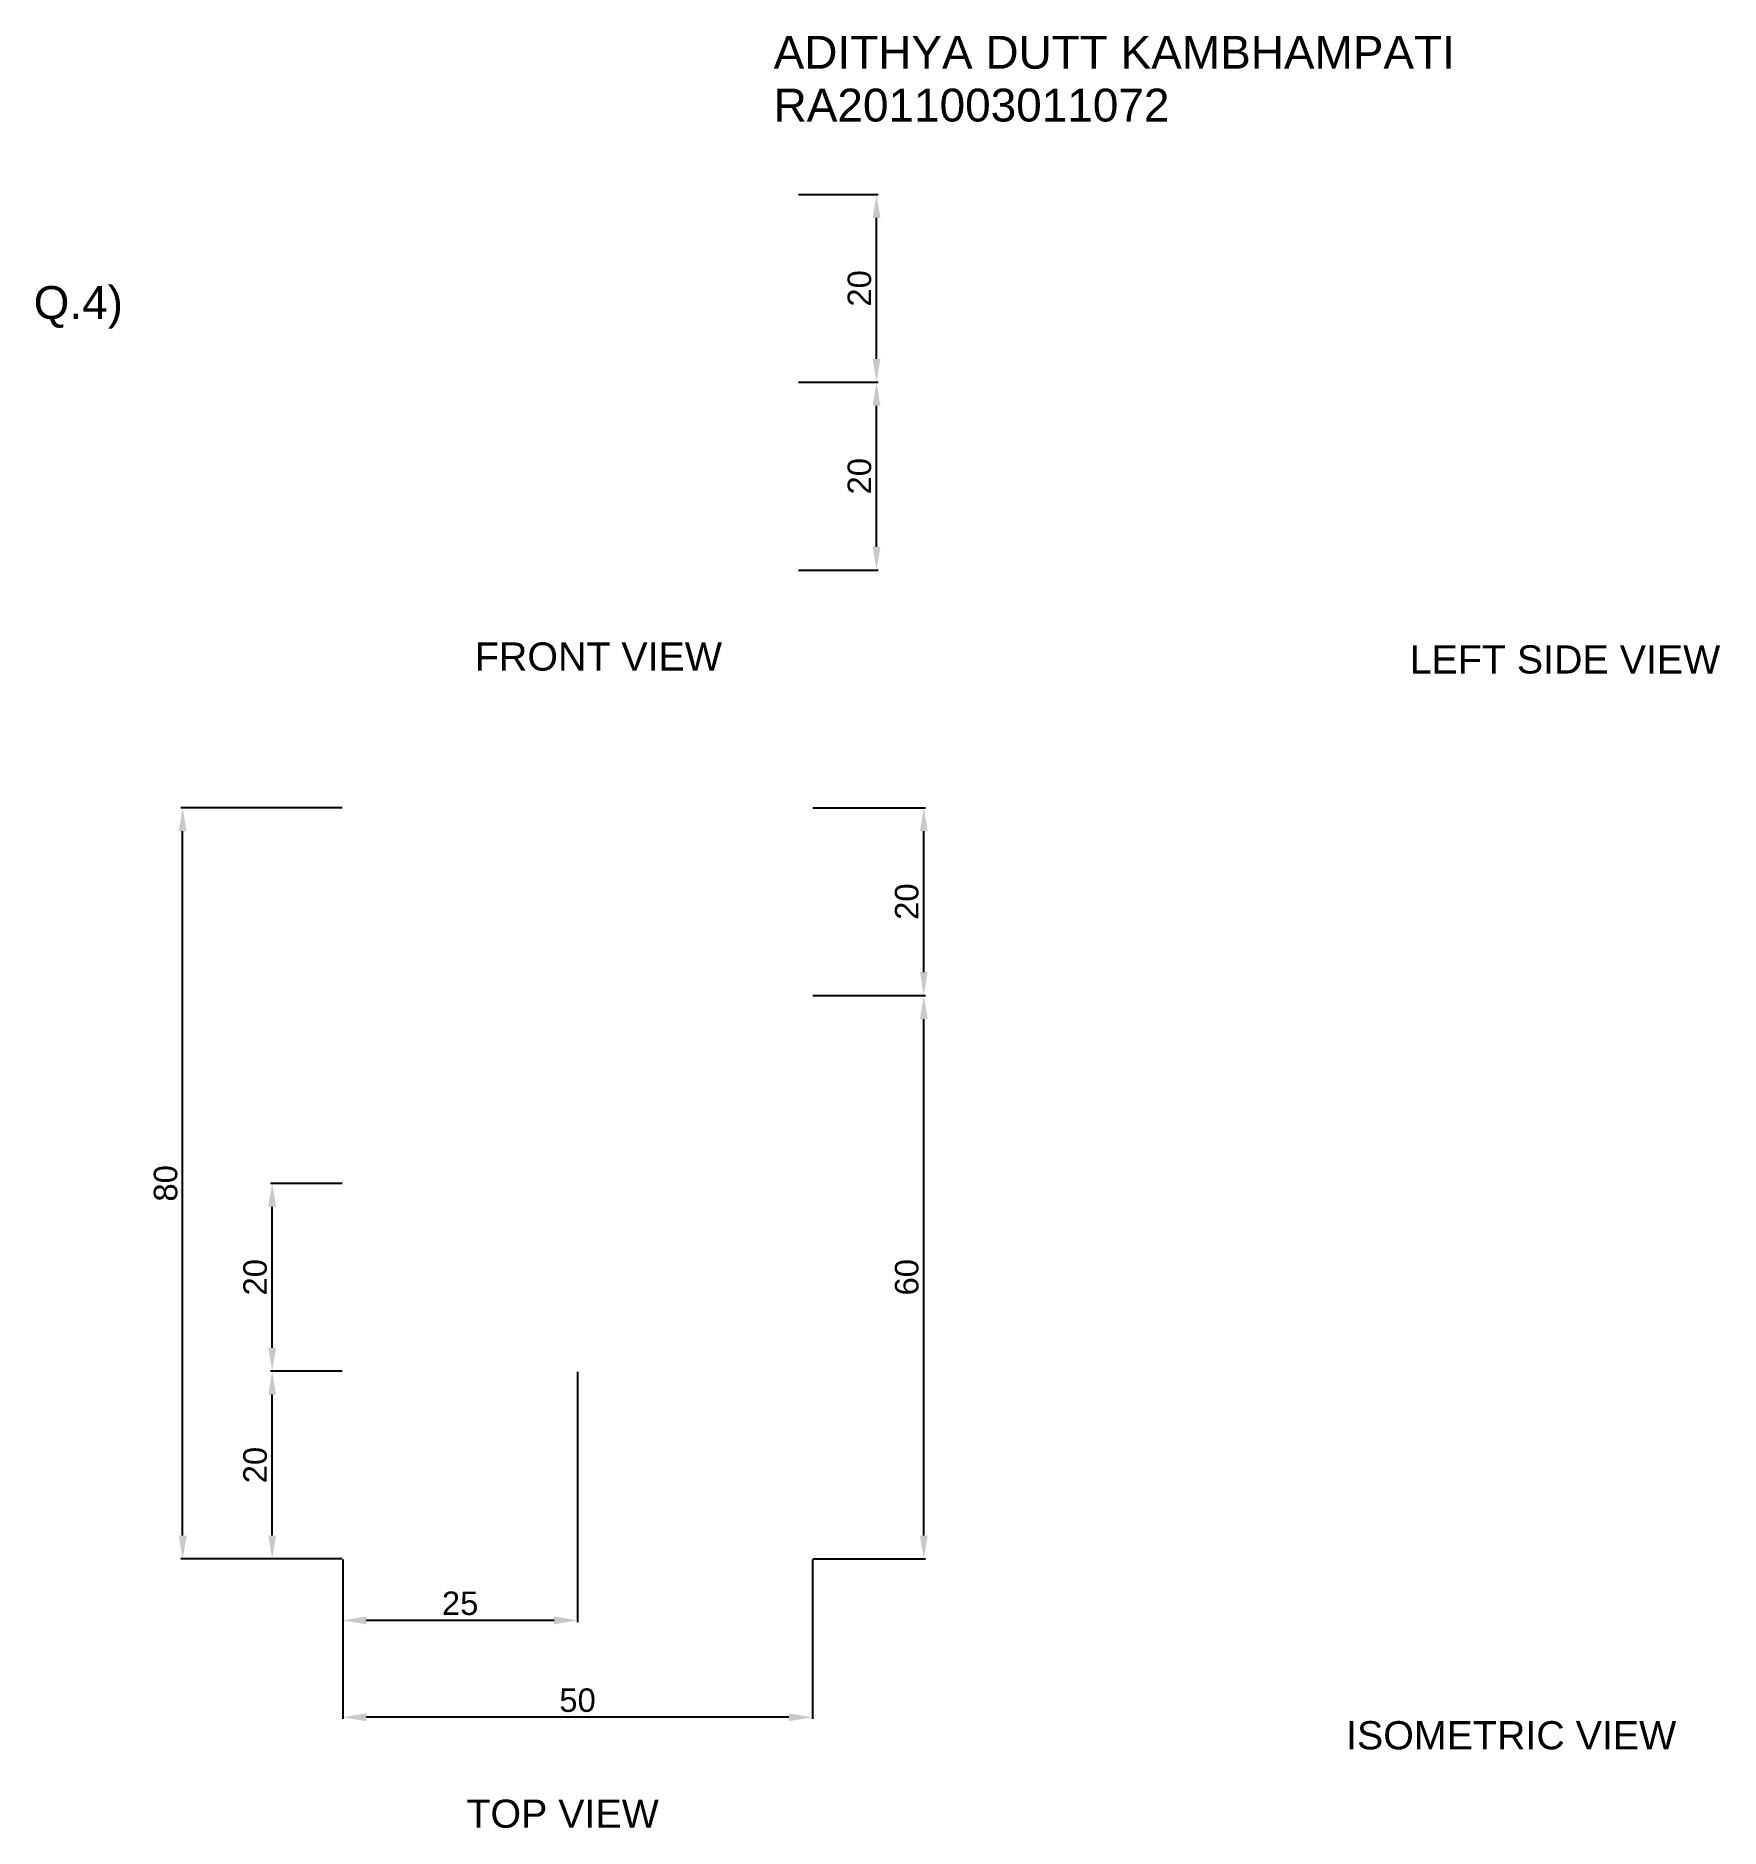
# Paper-space layout 'q4' of a CAD drawing. Header units: millimetres. Extents: x 25 to 205, y 10 to 201.
import ezdxf

# ---------------------------------------------------------------- set-up
doc = ezdxf.new("R2010")
doc.units = ezdxf.units.MM
doc.header["$MEASUREMENT"] = 0
doc.header["$PDMODE"] = 33
doc.header["$PDSIZE"] = 5
doc.styles.get("Standard").update_dxf_attribs({"font": 'arial.ttf'})
doc.dimstyles.new('', dxfattribs={"dimtxt": 2.5, "dimasz": 2.5, "dimexe": 0.18, "dimexo": 0.0625, "dimgap": 0.53, "dimtad": 1, "dimdec": 0, "dimdsep": 46, "dimtxsty": 'Standard', "dimcen": 2.5, "dimadec": 0, "dimazin": 0, "dimtfac": 1, "dimtdec": 0, "dimtmove": 0, "dimatfit": 3, "dimfxl": 1, "dimtolj": 1, "dimtzin": 0, "dimarcsym": 0})

# ---------------------------------------------------------------- blocks, each defined once
blk = doc.blocks.new('*D15')
at = {"color": 0, "linetype": 'ByBlock', "lineweight": -2, "transparency": 16777216}
for p, q in [((82.97054696848659, 58.73786439400567), (82.97054696848659, 32.08325123437863)), ((57.97054696848659, 38.73786439400567), (57.97054696848659, 32.08325123437863)), ((80.47054696848659, 32.26325123437863), (60.47054696848659, 32.26325123437863))]:
    blk.add_line(p, q, dxfattribs=at)
at = {"color": 0, "transparency": 16777216}
for points in [[(60.47054696848659, 32.67991790104529), (60.47054696848659, 31.84658456771196), (57.97054696848659, 32.26325123437863)], [(80.47054696848659, 32.67991790104529), (80.47054696848659, 31.84658456771196), (82.97054696848659, 32.26325123437863)]]:
    blk.add_solid(points, dxfattribs=at)
at = {"layer": 'Defpoints', "color": 0, "transparency": 16777216}
for p in [(82.97054696848659, 58.80036439400567), (57.97054696848659, 38.80036439400567), (57.97054696848659, 32.26325123437863)]:
    blk.add_point(p, dxfattribs=at)
at = {"color": 0, "transparency": 16777216, "insert": (70.47054696848659, 34.06968370368286), "char_height": 2.5, "attachment_point": 5}
blk.add_mtext('\\A1;25', dxfattribs=at)
blk = doc.blocks.new('*D16')
at = {"color": 0, "linetype": 'ByBlock', "lineweight": -2, "transparency": 16777216}
for p, q in [((57.97054696848659, 38.73786439400567), (57.97054696848659, 21.76657922994924)), ((107.9705469684866, 38.73786439400567), (107.9705469684866, 21.76657922994924)), ((105.4705469684866, 21.94657922994924), (60.47054696848659, 21.94657922994924))]:
    blk.add_line(p, q, dxfattribs=at)
at = {"color": 0, "transparency": 16777216}
for points in [[(60.47054696848659, 22.3632458966159), (60.47054696848659, 21.52991256328257), (57.97054696848659, 21.94657922994924)], [(105.4705469684866, 22.3632458966159), (105.4705469684866, 21.52991256328257), (107.9705469684866, 21.94657922994924)]]:
    blk.add_solid(points, dxfattribs=at)
at = {"layer": 'Defpoints', "color": 0, "transparency": 16777216}
for p in [(57.97054696848659, 38.80036439400567), (107.9705469684866, 38.80036439400567), (57.97054696848659, 21.94657922994924)]:
    blk.add_point(p, dxfattribs=at)
at = {"color": 0, "transparency": 16777216, "insert": (82.97054696848659, 23.75301169925347), "char_height": 2.5, "attachment_point": 5}
blk.add_mtext('\\A1;50', dxfattribs=at)
blk = doc.blocks.new('*D17')
at = {"color": 0, "linetype": 'ByBlock', "lineweight": -2, "transparency": 16777216}
for p, q in [((108.0330469684866, 98.80036439401118), (120.0117184184991, 98.80036439401118)), ((119.8317184184991, 41.30036439400569), (119.8317184184991, 96.30036439401118)), ((108.0330469684866, 38.80036439400568), (120.0117184184991, 38.80036439400569))]:
    blk.add_line(p, q, dxfattribs=at)
at = {"color": 0, "transparency": 16777216}
for points in [[(119.4150517518325, 96.30036439401118), (120.2483850851658, 96.30036439401118), (119.8317184184991, 98.80036439401118)], [(119.4150517518325, 41.30036439400569), (120.2483850851658, 41.30036439400569), (119.8317184184991, 38.80036439400569)]]:
    blk.add_solid(points, dxfattribs=at)
at = {"layer": 'Defpoints', "color": 0, "transparency": 16777216}
for p in [(107.9705469684866, 98.80036439401118), (119.8317184184991, 98.80036439401118), (107.9705469684866, 38.80036439400568)]:
    blk.add_point(p, dxfattribs=at)
at = {"color": 0, "transparency": 16777216, "insert": (118.0252859491949, 68.80036439400838), "char_height": 2.5, "attachment_point": 5, "rotation": 90}
blk.add_mtext('\\A1;60', dxfattribs=at)
blk = doc.blocks.new('*D18')
at = {"color": 0, "linetype": 'ByBlock', "lineweight": -2, "transparency": 16777216}
for p, q in [((57.90804696848662, 58.8003643940057), (50.28003088062805, 58.8003643940057)), ((50.46003088062806, 41.30036439400568), (50.46003088062805, 56.3003643940057)), ((57.90804696848662, 38.80036439400568), (50.28003088062806, 38.80036439400568))]:
    blk.add_line(p, q, dxfattribs=at)
at = {"color": 0, "transparency": 16777216}
for points in [[(50.04336421396139, 56.3003643940057), (50.87669754729472, 56.3003643940057), (50.46003088062805, 58.8003643940057)], [(50.0433642139614, 41.30036439400568), (50.87669754729473, 41.30036439400568), (50.46003088062806, 38.80036439400568)]]:
    blk.add_solid(points, dxfattribs=at)
at = {"layer": 'Defpoints', "color": 0, "transparency": 16777216}
for p in [(50.46003088062805, 58.8003643940057), (57.97054696848662, 58.8003643940057), (57.97054696848662, 38.80036439400568)]:
    blk.add_point(p, dxfattribs=at)
at = {"color": 0, "transparency": 16777216, "insert": (48.65359841132383, 48.80036439400567), "char_height": 2.5, "attachment_point": 5, "rotation": 90}
blk.add_mtext('\\A1;20', dxfattribs=at)
blk = doc.blocks.new('*D19')
at = {"color": 0, "linetype": 'ByBlock', "lineweight": -2, "transparency": 16777216}
for p, q in [((57.90804696848662, 78.8003643940057), (50.28003088062806, 78.8003643940057)), ((50.46003088062806, 61.3003643940057), (50.46003088062806, 76.3003643940057)), ((57.90804696848662, 58.8003643940057), (50.28003088062806, 58.8003643940057))]:
    blk.add_line(p, q, dxfattribs=at)
at = {"color": 0, "transparency": 16777216}
for points in [[(50.0433642139614, 76.3003643940057), (50.87669754729473, 76.3003643940057), (50.46003088062806, 78.8003643940057)], [(50.0433642139614, 61.3003643940057), (50.87669754729473, 61.3003643940057), (50.46003088062806, 58.8003643940057)]]:
    blk.add_solid(points, dxfattribs=at)
at = {"layer": 'Defpoints', "color": 0, "transparency": 16777216}
for p in [(50.46003088062806, 78.8003643940057), (57.97054696848662, 78.8003643940057), (57.97054696848662, 58.8003643940057)]:
    blk.add_point(p, dxfattribs=at)
at = {"color": 0, "transparency": 16777216, "insert": (48.65359841132384, 68.80036439400567), "char_height": 2.5, "attachment_point": 5, "rotation": 90}
blk.add_mtext('\\A1;20', dxfattribs=at)
blk = doc.blocks.new('*D20')
at = {"color": 0, "linetype": 'ByBlock', "lineweight": -2, "transparency": 16777216}
for p, q in [((57.90804696848662, 118.8003643940112), (40.7497208014753, 118.8003643940112)), ((40.92972080147532, 41.30036439400568), (40.9297208014753, 116.3003643940112)), ((57.90804696848662, 38.80036439400568), (40.74972080147532, 38.80036439400568))]:
    blk.add_line(p, q, dxfattribs=at)
at = {"color": 0, "transparency": 16777216}
for points in [[(40.51305413480863, 116.3003643940112), (41.34638746814196, 116.3003643940112), (40.9297208014753, 118.8003643940112)], [(40.51305413480866, 41.30036439400568), (41.34638746814198, 41.30036439400568), (40.92972080147532, 38.80036439400568)]]:
    blk.add_solid(points, dxfattribs=at)
at = {"layer": 'Defpoints', "color": 0, "transparency": 16777216}
for p in [(40.9297208014753, 118.8003643940112), (57.97054696848662, 118.8003643940112), (57.97054696848662, 38.80036439400568)]:
    blk.add_point(p, dxfattribs=at)
at = {"color": 0, "transparency": 16777216, "insert": (39.1232883321711, 78.8003643940084), "char_height": 2.5, "attachment_point": 5, "rotation": 90}
blk.add_mtext('\\A1;80', dxfattribs=at)
blk = doc.blocks.new('*D21')
at = {"color": 0, "linetype": 'ByBlock', "lineweight": -2, "transparency": 16777216}
for p, q in [((108.0330469684866, 118.8003643940112), (120.0117184184992, 118.8003643940112)), ((119.8317184184992, 101.3003643940112), (119.8317184184992, 116.3003643940112)), ((108.0330469684866, 98.80036439401118), (120.0117184184992, 98.80036439401118))]:
    blk.add_line(p, q, dxfattribs=at)
at = {"color": 0, "transparency": 16777216}
for points in [[(119.4150517518326, 116.3003643940112), (120.2483850851659, 116.3003643940112), (119.8317184184992, 118.8003643940112)], [(119.4150517518326, 101.3003643940112), (120.2483850851659, 101.3003643940112), (119.8317184184992, 98.80036439401118)]]:
    blk.add_solid(points, dxfattribs=at)
at = {"layer": 'Defpoints', "color": 0, "transparency": 16777216}
for p in [(107.9705469684866, 118.8003643940112), (119.8317184184992, 118.8003643940112), (107.9705469684866, 98.80036439401118)]:
    blk.add_point(p, dxfattribs=at)
at = {"color": 0, "transparency": 16777216, "insert": (118.025285949195, 108.8003643940111), "char_height": 2.5, "attachment_point": 5, "rotation": 90}
blk.add_mtext('\\A1;20', dxfattribs=at)
blk = doc.blocks.new('*D22')
at = {"color": 0, "linetype": 'ByBlock', "lineweight": -2, "transparency": 16777216}
for p, q in [((106.5004778696096, 164.0979566797119), (114.978400199904, 164.0979566797119)), ((114.798400199904, 146.5979566797119), (114.798400199904, 161.5979566797119)), ((106.5004778696096, 144.0979566797119), (114.978400199904, 144.0979566797119))]:
    blk.add_line(p, q, dxfattribs=at)
at = {"color": 0, "transparency": 16777216}
for points in [[(114.3817335332373, 161.5979566797119), (115.2150668665707, 161.5979566797119), (114.798400199904, 164.0979566797119)], [(114.3817335332373, 146.5979566797119), (115.2150668665707, 146.5979566797119), (114.798400199904, 144.0979566797119)]]:
    blk.add_solid(points, dxfattribs=at)
at = {"layer": 'Defpoints', "color": 0, "transparency": 16777216}
for p in [(106.4379778696096, 164.0979566797119), (114.798400199904, 164.0979566797119), (106.4379778696096, 144.0979566797119)]:
    blk.add_point(p, dxfattribs=at)
at = {"color": 0, "transparency": 16777216, "insert": (112.9919677305998, 154.0979566797118), "char_height": 2.5, "attachment_point": 5, "rotation": 90}
blk.add_mtext('\\A1;20', dxfattribs=at)
blk = doc.blocks.new('*D23')
at = {"color": 0, "linetype": 'ByBlock', "lineweight": -2, "transparency": 16777216}
for p, q in [((106.5004778696096, 184.0979566797119), (114.9784001999041, 184.0979566797119)), ((114.7984001999041, 166.5979566797119), (114.7984001999041, 181.5979566797119)), ((106.5004778696096, 164.0979566797119), (114.9784001999041, 164.0979566797119))]:
    blk.add_line(p, q, dxfattribs=at)
at = {"color": 0, "transparency": 16777216}
for points in [[(114.3817335332374, 181.5979566797119), (115.2150668665708, 181.5979566797119), (114.7984001999041, 184.0979566797119)], [(114.3817335332374, 166.5979566797119), (115.2150668665708, 166.5979566797119), (114.7984001999041, 164.0979566797119)]]:
    blk.add_solid(points, dxfattribs=at)
at = {"layer": 'Defpoints', "color": 0, "transparency": 16777216}
for p in [(106.4379778696096, 184.0979566797119), (114.7984001999041, 184.0979566797119), (106.4379778696096, 164.0979566797119)]:
    blk.add_point(p, dxfattribs=at)
at = {"color": 0, "transparency": 16777216, "insert": (112.9919677305999, 174.0979566797118), "char_height": 2.5, "attachment_point": 5, "rotation": 90}
blk.add_mtext('\\A1;20', dxfattribs=at)

psp = doc.layouts.new('q4')

# ---------------------------------------------------------------- texts
for s, height, p in [('ADITHYA DUTT KAMBHAMPATI', 3.5, (103.8442883821551, 197.4926406137611)), ('RA2011003011072', 3.5, (103.8442883821551, 191.8701985946615)), ('Q.4)', 3.5, (25.07023123300905, 170.8472127239409)), ('FRONT VIEW', 3, (72.03952227968784, 133.4007413421582)), ('LEFT SIDE VIEW', 3, (171.5601678647886, 133.0911681448688)), ('ISOMETRIC VIEW', 3, (164.7861579612431, 18.53178981297054)), ('TOP VIEW', 3, (71.13943404016118, 10.18159418612845))]:
    psp.add_text(s, height=height).set_placement(p)

# ---------------------------------------------------------------- dimensions: what is measured, and where the dimension line sits
for base, p1, p2, picture, middle in [((114.7984001999041, 184.0979566797119), (106.4379778696095, 164.0979566797118), (106.4379778696095, 184.0979566797118), '*D23', (112.9919677305999, 174.0979566797118)), ((114.798400199904, 164.0979566797119), (106.4379778696095, 144.0979566797118), (106.4379778696095, 164.0979566797118), '*D22', (112.9919677305998, 154.0979566797118)), ((40.9297208014753, 118.8003643940112), (57.97054696848659, 38.80036439400567), (57.97054696848659, 118.8003643940111), '*D20', (39.1232883321711, 78.8003643940084)), ((119.8317184184992, 118.8003643940112), (107.9705469684866, 98.80036439401113), (107.9705469684866, 118.8003643940111), '*D21', (118.025285949195, 108.8003643940111)), ((119.8317184184991, 98.80036439401118), (107.9705469684866, 38.80036439400567), (107.9705469684866, 98.80036439401113), '*D17', (118.0252859491949, 68.80036439400838)), ((50.46003088062806, 78.8003643940057), (57.97054696848659, 58.80036439400567), (57.97054696848659, 78.80036439400567), '*D19', (48.65359841132384, 68.80036439400567)), ((50.46003088062805, 58.8003643940057), (57.97054696848659, 38.80036439400567), (57.97054696848659, 58.80036439400567), '*D18', (48.65359841132383, 48.80036439400567))]:
    dim = psp.add_linear_dim(base=base, p1=p1, p2=p2, angle=90, dimstyle='', override={"dimlfac": -1})
    dim.commit()
    dim.dimension.update_dxf_attribs({"geometry": picture, "text_midpoint": middle})
for base, p1, picture, middle in [((57.97054696848659, 32.26325123437863), (82.97054696848659, 58.80036439400567), '*D15', (70.47054696848659, 34.06968370368286)), ((57.97054696848659, 21.94657922994924), (107.9705469684866, 38.80036439400567), '*D16', (82.97054696848659, 23.75301169925347))]:
    dim = psp.add_linear_dim(base=base, p1=p1, p2=(57.97054696848659, 38.80036439400567), dimstyle='', override={"dimlfac": -1})
    dim.commit()
    dim.dimension.update_dxf_attribs({"geometry": picture, "text_midpoint": middle})

doc.saveas('drawing.dxf')
